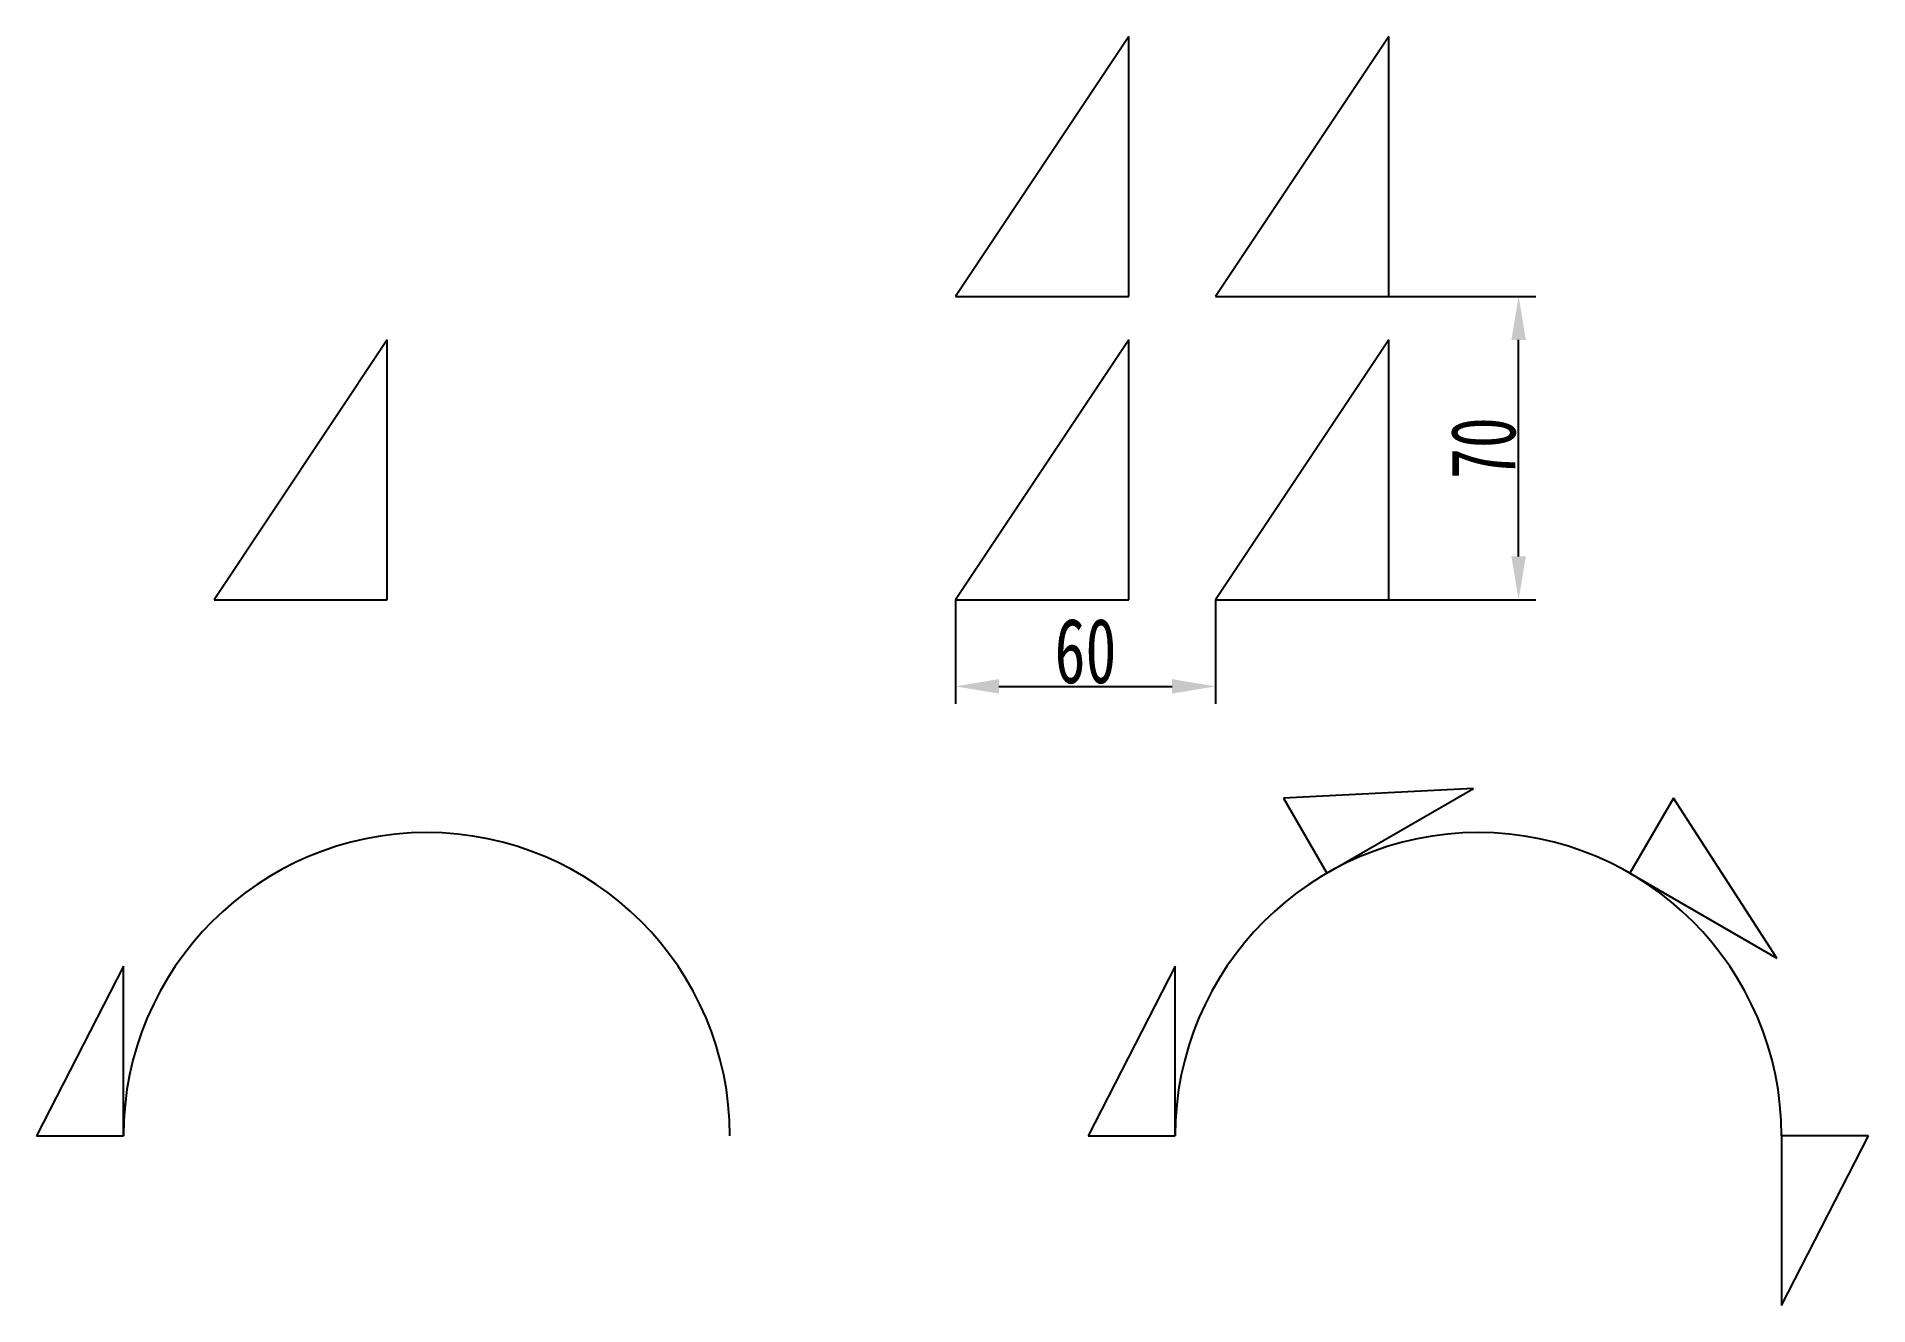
# Model space of a CAD drawing. Header units: millimetres. Extents: x 9 to 432, y -3 to 290.
import ezdxf

# ---------------------------------------------------------------- set-up
doc = ezdxf.new("R2010")
doc.units = ezdxf.units.MM
doc.styles.get("Standard").update_dxf_attribs({"font": 'SimSun.ttf', "width": 0.7})
doc.dimstyles.new('ISO-25', dxfattribs={"dimtxt": 15, "dimasz": 10, "dimexe": 4, "dimexo": 0, "dimtad": 1, "dimdsep": 46, "dimtxsty": 'Standard', "dimcen": 2.5, "dimadec": 0, "dimazin": 0, "dimtfac": 1, "dimtmove": 0, "dimatfit": 3, "dimfxl": 0, "dimarcsym": 0})

# ---------------------------------------------------------------- blocks, each defined once
blk = doc.blocks.new('*D1')
at = {"color": 0, "lineweight": -2}
for p, q in [((321.19, 230), (355.19, 230)), ((351.19, 170), (351.19, 220)), ((321.19, 160), (355.19, 160))]:
    blk.add_line(p, q, dxfattribs=at)
at = {"color": 0}
for points in [[(349.53, 220), (352.86, 220), (351.19, 230)], [(349.53, 170), (352.86, 170), (351.19, 160)]]:
    blk.add_solid(points, dxfattribs=at)
at = {"layer": 'Defpoints', "color": 0}
for p in [(321.19, 230), (351.19, 230), (321.19, 160)]:
    blk.add_point(p, dxfattribs=at)
at = {"color": 0, "insert": (343.07, 195), "char_height": 15, "attachment_point": 5, "rotation": 90}
blk.add_mtext('70', dxfattribs=at)
blk = doc.blocks.new('*D2')
at = {"color": 0, "lineweight": -2}
for p, q in [((221.19, 160), (221.19, 136)), ((281.19, 160), (281.19, 136)), ((231.19, 140), (271.19, 140))]:
    blk.add_line(p, q, dxfattribs=at)
at = {"color": 0}
for points in [[(231.19, 141.67), (231.19, 138.33), (221.19, 140)], [(271.19, 141.67), (271.19, 138.33), (281.19, 140)]]:
    blk.add_solid(points, dxfattribs=at)
at = {"layer": 'Defpoints', "color": 0}
for p in [(221.19, 160), (281.19, 160), (281.19, 140)]:
    blk.add_point(p, dxfattribs=at)
at = {"color": 0, "insert": (251.19, 148.12), "char_height": 15, "attachment_point": 5}
blk.add_mtext('60', dxfattribs=at)

msp = doc.modelspace()

# ---------------------------------------------------------------- linework, layer by layer
for p, q in [((261.192, 290), (221.192, 230)), ((261.192, 230), (261.192, 290)), ((321.192, 290), (281.192, 230)), ((321.192, 230), (321.192, 290)), ((221.192, 230), (261.192, 230)), ((281.192, 230), (321.192, 230)), ((90, 220), (50, 160)), ((90, 160), (90, 220)), ((261.192, 220), (221.192, 160)), ((261.192, 160), (261.192, 220)), ((321.192, 220), (281.192, 160)), ((321.192, 160), (321.192, 220)), ((50, 160), (90, 160)), ((221.192, 160), (261.192, 160)), ((281.192, 160), (321.192, 160))]:
    msp.add_line(p, q)
at = {"color": 5}
for p, q in [((340.795, 116.431), (296.872, 114.216)), ((296.872, 114.216), (306.893, 96.858)), ((306.893, 96.858), (340.795, 116.431)), ((386.914, 114.216), (376.893, 96.858)), ((410.795, 77.285), (386.914, 114.216)), ((376.893, 96.858), (410.795, 77.285)), ((29.091, 75.383), (9.049, 36.236)), ((29.091, 36.236), (29.091, 75.383)), ((271.893, 75.383), (251.85, 36.236)), ((271.893, 36.236), (271.893, 75.383)), ((9.049, 36.236), (29.091, 36.236)), ((251.85, 36.236), (271.893, 36.236)), ((411.893, 36.236), (411.893, -2.91)), ((411.893, -2.91), (431.936, 36.236)), ((431.936, 36.236), (411.893, 36.236))]:
    msp.add_line(p, q, dxfattribs=at)
at = {"color": 1}
for centre in [(99.091, 36.236), (341.893, 36.236)]:
    msp.add_arc(centre, 70, 0, 180, dxfattribs=at)

# ---------------------------------------------------------------- dimensions: what is measured, and where the dimension line sits
dim = msp.add_linear_dim(base=(351.192, 230), p1=(321.192, 160), p2=(321.192, 230), angle=90, dimstyle='ISO-25', dxfattribs=at)
dim.commit()
dim.dimension.update_dxf_attribs({"geometry": '*D1', "text_midpoint": (343.067, 195)})
dim = msp.add_linear_dim(base=(281.192, 140), p1=(221.192, 160), p2=(281.192, 160), dimstyle='ISO-25', dxfattribs=at)
dim.commit()
dim.dimension.update_dxf_attribs({"geometry": '*D2', "text_midpoint": (251.192, 148.125)})

doc.saveas('drawing.dxf')
